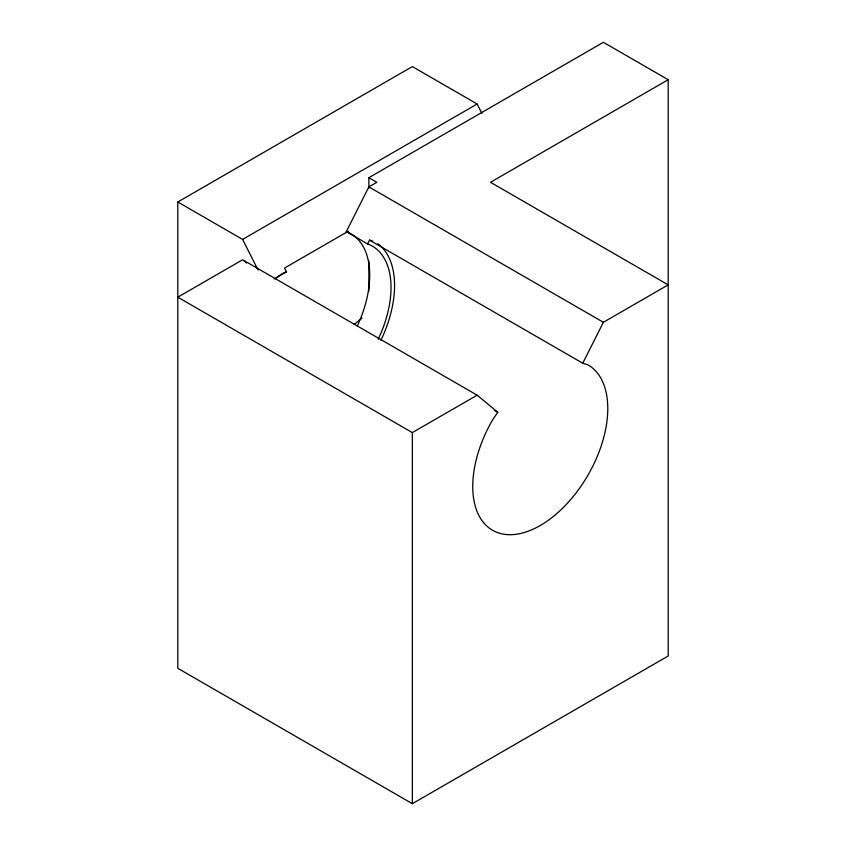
<?xml version="1.0" encoding="UTF-8"?>
<svg xmlns="http://www.w3.org/2000/svg" width="846" height="846" viewBox="0 0 846 846"><rect width="100%" height="100%" fill="white"/><g stroke="black" fill="none" stroke-linecap="round" stroke-linejoin="round"><path stroke-width="1.27" d="M357.372 325.9A90.459 52.23 -60 0 0 346.31 231.614L368.856 186.881L376.808 182.292L368.856 177.702L368.856 188.256M378.162 339.352A90.459 52.23 -60 0 0 367.629 243.923L369.543 240.137L372.695 241.11M369.543 240.137L582.757 363.23L603.388 322.284L668.192 284.869L490.521 182.292L668.192 79.714L668.192 655.988L412.34 803.7L177.808 668.298L177.808 201.993L412.34 66.591L477.144 104.005L481.86 113.364M477.144 395.177L412.34 432.592L177.808 297.179L242.612 259.764L477.144 395.177L497.776 412.288L492.52 419.976A95.482 55.127 -60 0 0 492.52 530.231A95.482 55.127 -60 0 0 588.002 475.103A95.482 55.127 -60 0 0 588.002 364.848L582.757 363.23M354.157 324.483L361.993 317.98M177.808 201.993L242.612 239.407L477.144 104.005M368.856 177.702L603.388 42.3L668.192 79.714M348.415 231.18L284.573 268.034L286.477 271.83A90.459 52.23 60 0 0 275.68 278.694M274.136 278.958L286.477 271.83M368.856 186.881L603.388 322.284M346.31 231.614L367.629 243.923M494.36 410.321L497.776 412.288M243.595 260.579L246.535 263.021M242.612 239.407L258.041 270.011M412.34 432.592L412.34 803.7M368.856 260.832L368.856 291.183M377.802 243.722A95.482 55.127 -60 0 1 380.901 340.388"/></g></svg>
